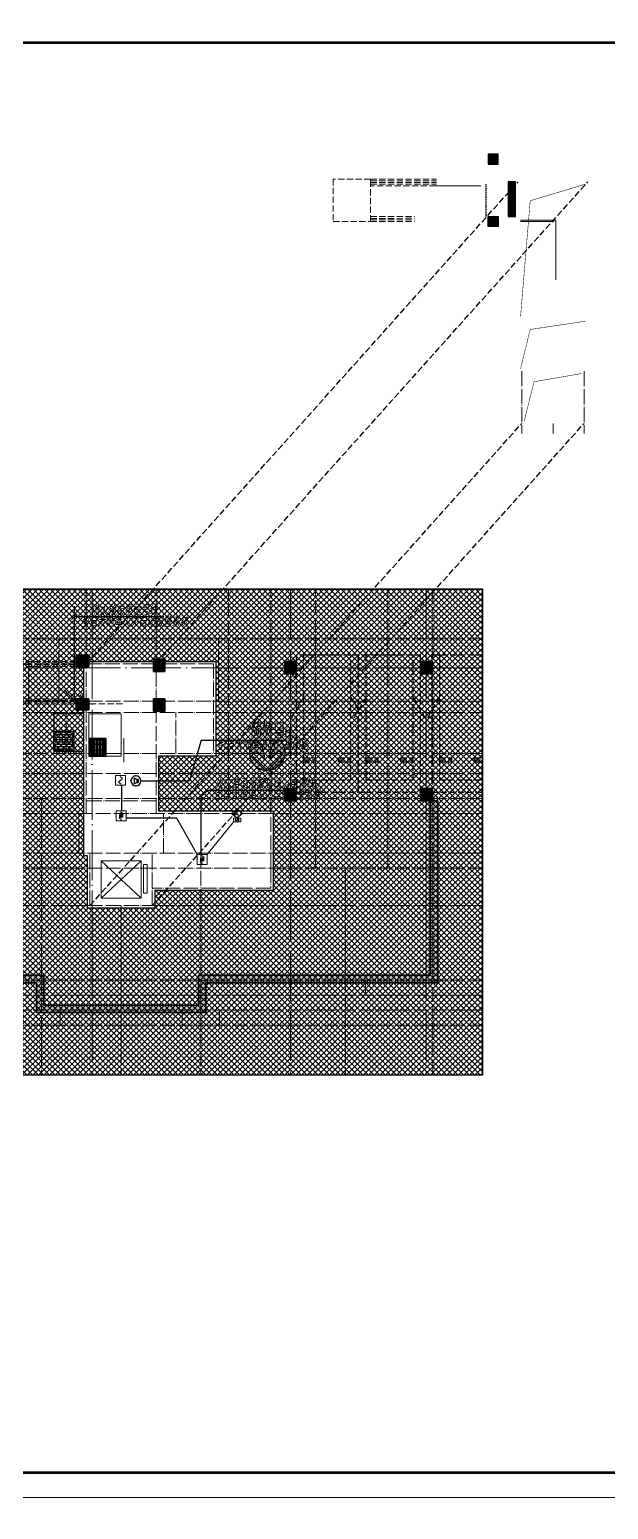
# Model space of a CAD drawing. Extents: x 2803505 to 5851001, y -1372902 to 24339.
# Drawn here: x 3290290 to 3313506, y -867929 to -808529 of the extents above; entities that cross this region are included whole.
import ezdxf
from ezdxf.enums import TextEntityAlignment as Align
from ezdxf.xclip import XClip

# ---------------------------------------------------------------- set-up
doc = ezdxf.new("R2010")
doc.units = 0
doc.header["$LTSCALE"] = 1000
doc.header["$MEASUREMENT"] = 0
doc.header["$XCLIPFRAME"] = 2
for name, pattern in [('#P_--_20B1_001_t3$0$DASH', [0.35, 0.25, -0.1]), ('__DASH', [0.35, 0.25, -0.1]), ('DASH', [0.35, 0.25, -0.1]), ('DOTE', [2.4200000000000004, 2, -0.2, 0.02, -0.2]), ('HIDDEN', [0.375, 0.25, -0.125])]:
    doc.linetypes.add(name, pattern=pattern)
doc.layers.get('0').update_dxf_attribs({"linetype": 'CONTINUOUS'})
for name, color, linetype in [('!!电气', 1, 'CONTINUOUS'), ('!校对', 2, 'CONTINUOUS'), ('0-R疏散口', 20, 'CONTINUOUS'), ('0-R集水坑', 191, 'CONTINUOUS'), ('C-消防点位', 54, 'CONTINUOUS'), ('DIM-照明', 7, 'CONTINUOUS'), ('EQUIP-安防', 3, 'CONTINUOUS'), ('EQUIP-广播', 3, 'CONTINUOUS'), ('HS-A-停车位（标准）', 9, 'CONTINUOUS'), ('LWIRE', 4, 'CONTINUOUS'), ('S-砼墙', 40, 'CONTINUOUS'), ('VPIPE-雨水', 4, 'DASH'), ('WIRE-消防', 4, 'CONTINUOUS'), ('人防集水坑', 11, 'CONTINUOUS'), ('审核', 1, 'CONTINUOUS'), ('疏散口', 20, 'CONTINUOUS')]:
    doc.layers.add(name, color=color, linetype=linetype)
for name, color, linetype, lineweight in [('3.5方案汇报，与郭总、侯月琴确定户型_t8$0$STAIR', 2, 'CONTINUOUS', 18), ('DOTE', 19, 'DOTE', 9), ('EQUIP-消防', 3, 'CONTINUOUS', 20), ('PUB_HATCH', 8, 'CONTINUOUS', 9), ('STAIR', 252, 'CONTINUOUS', 20), ('图框', 147, 'CONTINUOUS', 20), ('填充', 251, 'CONTINUOUS', 5), ('平面-看线', 252, 'CONTINUOUS', 15), ('排水', 252, 'CONTINUOUS', 20), ('砼柱', 2, 'CONTINUOUS', 35)]:
    doc.layers.add(name, color=color, linetype=linetype, lineweight=lineweight)
doc.styles.add('-宋体', font='', dxfattribs={"width": 0.8})
doc.styles.add('_TEL_DIM', font='SIMPLEX', dxfattribs={"width": 0.8, "height": 3.5, "bigfont": 'HZTXT'})
doc.styles.add('HZTXT', font='gbeitc.shx', dxfattribs={"width": 0.8, "height": 400, "bigfont": 'hztxt.shx'})
doc.styles.get("Standard").update_dxf_attribs({"font": 'gbenor.shx', "bigfont": 'gbcbig.shx'})
doc.styles.get('-宋体').set_extended_font_data('SimSun')

# ---------------------------------------------------------------- blocks, each defined once
blk = doc.blocks.new('A$C1DD019F9')
at = {"layer": '疏散口'}
h = blk.add_hatch(color=256, dxfattribs=at)
edge = h.paths.add_edge_path()
edge.add_line((1657.837590239942, 3315.723901660649), (367.3306208625436, 2025.216944172512))
edge.add_arc((562.7390984487897, 1829.808464785995), 276.3493204781321, 134.999999736071, 315.0000450135555)
edge.add_line((758.1477304548025, 1634.400139819365), (1381.488251060247, 2257.740654682275))
edge.add_arc((-487.2515846193137, 1989.868379143272), 1887.841129295078, -24.12321173134552, 8.157426411511608, ccw=False)
edge.add_arc((-487.2518275084583, 1989.868449001487), 1887.841379523462, 303.5961554791981, 335.8767893464231, ccw=False)
edge.add_arc((1657.83757689014, 1657.627985069564), 1658.095916591085, 89.99999953869542, 228.4172749558772, ccw=False)
h = blk.add_hatch(color=256, dxfattribs=at)
edge = h.paths.add_edge_path()
edge.add_line((1657.837590239942, 3315.723901660649), (2948.344559617341, 2025.216944172512))
edge.add_arc((2752.936082031095, 1829.808464785995), 276.3493204781321, -135.00004501355562, 45.000000263928996, ccw=False)
edge.add_line((2557.527450025082, 1634.400139819365), (1934.186929419636, 2257.740654682275))
edge.add_arc((3802.926765099197, 1989.868379143272), 1887.841129295078, 171.8425735884883, 204.1232117313454)
edge.add_arc((3802.927007988342, 1989.868449001489), 1887.841379523464, 204.123210653577, 236.403844520802)
edge.add_arc((1657.837603589745, 1657.627985069564), 1658.095916591085, 311.5827250441228, 450.0000004613047)
for points in [[(1657.837590239942, 3315.723901660649), (367.3306208625437, 2025.216944172512, 1.000000395120669), (758.1477304548025, 1634.400139819365), (1381.488251060247, 2257.740654682275, -0.1417897514410627), (1235.721885070204, 1218.307265423704, -0.141789732410033), (557.3581269979476, 417.3751685111782, -0.6899650482418342), (1657.837590239942, 3315.723901660649)], [(1657.837590239942, 3315.723901660649), (2948.344559617341, 2025.216944172512, -1.000000395120669), (2557.527450025082, 1634.400139819365), (1934.186929419636, 2257.740654682275, 0.1417897514410627), (2079.953295409679, 1218.307265423704, 0.141789732410033), (2758.317053481937, 417.3751685111782, 0.6899650482418342), (1657.837590239942, 3315.723901660649)]]:
    blk.add_lwpolyline(points, format="xyb", close=True, dxfattribs=at)
blk = doc.blocks.new('A$C25A378E3')
at = {"layer": 'HS-A-停车位（标准）', "linetype": 'DASH'}
for p, q in [((299.9288666398497, 4280.200665866025), (299.9276344913524, 4120.200664976728)), ((299.9282505712472, 4200.200665451237), (799.9279646449722, 4200.00894667895)), ((299.9288666398497, 4280.200665866025), (799.9285807174165, 4280.00894703425)), ((799.9285807174165, 4280.00894703425), (799.9273485837039, 4120.008946264163)), ((1699.929113851395, 4280.193678615266), (1699.927881702897, 4120.19367778569)), ((1699.928497782676, 4200.193678200361), (2199.928211856517, 4200.001959428308)), ((1699.929113851395, 4280.193678615266), (2199.928827928961, 4280.001959843212)), ((2199.928827928961, 4280.001959843212), (2199.927595795365, 4120.001958953799)), ((299.9276344913524, 4120.200664976728), (799.9273485837039, 4120.008946264163)), ((1699.927881702897, 4120.19367778569), (2199.927595795365, 4120.001958953799)), ((300.0205537431175, 1700.046125917463), (-199.9740653929766, 2550.049336581258)), ((2200.020893819514, 1700.035927985562), (2700.026429273654, 2550.032717227354))]:
    blk.add_line(p, q, dxfattribs=at)
for points in [[(1.164153218269348e-10, 5499.999999999884), (2499.999999842257, 5499.971898506512), (2499.938176556607, -0.02810114610474557), (-0.06182328553404659, 3.472669050097466e-07)], [(299.9943796824664, 4999.996627852321), (2199.994379562442, 4999.975270717288), (2199.938176575466, -0.02472896687686443), (299.9381766954903, -0.003371831844560802)]]:
    blk.add_lwpolyline(points, close=True, dxfattribs=at)
blk = doc.blocks.new('TIY8O')
at = {"layer": '0-R集水坑', "linetype": 'DASH'}
h = blk.add_hatch(dxfattribs=at)
h.set_pattern_fill('LINE', color=191, scale=100, angle=-90.00000000000006, style=0)
h.set_pattern_definition([(270, (-235326.6603705898, -492619.8195465856), (95.25, -7.876661409549766e-14), [])])
h.paths.add_polyline_path([(251192.714674465, 63602.66983472076), (251192.7093475896, 62902.669904932), (250492.7095668054, 62902.67580823865), (250492.7161997986, 63602.67580820792)])
at = {"layer": '0-R集水坑', "color": 191, "elevation": 0.4327255357110903}
for points in [[(250442.7090580211, 62452.68549320343), (251942.7090579913, 62452.67601750753), (251942.7166385491, 63652.67601748332), (250442.7166385789, 63652.68549317922)], [(251242.7159861337, 63652.66910502905), (251242.7089670943, 62852.66910505909), (250442.7091281175, 62852.67624693047), (250442.7166384909, 63652.67624689624)]]:
    blk.add_lwpolyline(points, close=True, dxfattribs=at)
at = {"layer": '0-R集水坑', "color": 191, "linetype": 'DASH', "elevation": 0.4327255357110903}
blk.add_lwpolyline([(251192.714674465, 63602.66983472076), (251192.7093475896, 62902.669904932), (250492.7095668054, 62902.67580823865), (250492.7161997986, 63602.67580820792)], close=True, dxfattribs=at)
blk = doc.blocks.new('FSFSFASFSFESFSEF')
at = {"layer": '人防集水坑', "ltscale": 0.8}
h = blk.add_hatch(dxfattribs=at)
h.set_pattern_fill('GRATE', color=256, scale=75, style=0)
h.set_pattern_definition([(270, (-806039.3574039747, 23438904.07928268), (59.53125, -1.822618869043522e-14), []), (360, (-806039.3574039747, 23438904.07928268), (8.748522416193854e-14, 238.125), [])])
h.paths.add_polyline_path([(286466.5787021541, 761315.5335229017), (287066.5787021541, 761315.5335229017), (287066.5787021541, 760715.5335229017), (286466.5787021541, 760715.5335229017)])
at = {"layer": '人防集水坑'}
for points in [[(287116.5787021541, 760665.5335229017), (286416.5787021541, 760665.5335229017), (286416.5787021541, 761365.5335229017), (287116.5787021541, 761365.5335229017)], [(287066.5787021541, 760715.5335229017), (286466.5787021541, 760715.5335229017), (286466.5787021541, 761315.5335229017), (287066.5787021541, 761315.5335229017)]]:
    blk.add_lwpolyline(points, close=True, dxfattribs=at)
at = {"layer": '排水'}
blk.add_lwpolyline([(285816.5787021536, 760665.5335229018), (287116.5787021536, 760665.5335229018), (287116.5787021534, 762365.5335229018), (285816.5787021534, 762365.5335229018)], close=True, dxfattribs=at)
blk = doc.blocks.new('DFBFBFBGF')
at = {"layer": 'STAIR', "color": 252, "linetype": '#P_--_20B1_001_t3$0$DASH'}
for p, q in [((293136.325158803, 754230.1456084143), (287316.5787030022, 754230.1456084143)), ((293136.3251588031, 754160.1456084616), (287316.5787030022, 754160.1456084708)), ((293136.3251588029, 754100.1456084616), (287316.5787030022, 754100.1456084704)), ((293136.3251588018, 754030.1456084143), (287316.5787030022, 754030.1456084145)), ((288716.325158803, 753970.1456084145), (293136.3251588018, 753970.1456083918)), ((293136.3251588018, 754030.1456084143), (293136.325158803, 754230.1456084143)), ((293136.325158803, 752730.1456083826), (287316.5787030022, 752730.1456085002)), ((293136.3251588031, 752660.1456084299), (287316.5787030022, 752660.1456085349)), ((293136.3251588029, 752600.1456084299), (287316.5787030022, 752600.1456085352)), ((293136.3251588018, 752530.1456083826), (293136.325158803, 752730.1456083826)), ((293136.3251588018, 752530.1456083826), (287316.5787030022, 752530.1456085071))]:
    blk.add_line(p, q, dxfattribs=at)
blk.add_lwpolyline([(293136.325158803, 754230.1456084143), (294636.325158803, 754230.1456084143), (294636.325158803, 752530.1456083859), (293136.325158803, 752530.1456083859)], close=True, dxfattribs=at)
at = {"layer": '审核', "color": 252, "linetype": 'HIDDEN', "ltscale": 0.2}
blk.add_line((289519.4158324369, 752530.1456084601), (289519.4158324566, 754230.1456084143), dxfattribs=at)
blk = doc.blocks.new('A$C24B36177')
for points in [[(-113988.8284322531, -57399.99999965215), (-114488.8284322531, -57399.99999965215), (-114488.8284322531, -57849.99999965215), (-113988.8284322531, -57849.99999965215)], [(-110938.8284322531, -57549.99999965215), (-111388.8284322531, -57549.99999965215), (-111388.8284322531, -58049.99999965215), (-110938.8284322531, -58049.99999965215)], [(-105675.0000000002, -57649.99999965215), (-106125.0000000002, -57649.99999965215), (-106125.0000000002, -58149.99999965215), (-105675.0000000002, -58149.99999965215)], [(-100225.0000000002, -57649.99999965215), (-100675.0000000002, -57649.99999965215), (-100675.0000000002, -58149.99999965215), (-100225.0000000002, -58149.99999965215)], [(-113988.8284322531, -59145.63336003432), (-114488.8284322531, -59145.63336003432), (-114488.8284322531, -59595.63336003432), (-113988.8284322531, -59595.63336003432)], [(-110938.8284322531, -59145.63336003432), (-111388.8284322531, -59145.63336003432), (-111388.8284322531, -59645.63336003432), (-110938.8284322531, -59645.63336003432)], [(-105675.000021885, -62745.63335581578), (-106125.000021885, -62745.63335581578), (-106125.000021885, -63245.63335581578), (-105675.000021885, -63245.63335581578)], [(-100225.0169167584, -62745.63251772174), (-100675.0169167584, -62745.63251772174), (-100675.0169167584, -63245.63251772174), (-100225.0169167584, -63245.63251772174)]]:
    blk.add_hatch(color=252).paths.add_polyline_path(points)
at = {"layer": '砼柱', "color": 252, "lineweight": 35}
for points in [[(-113988.8284322531, -57399.99999965215), (-114488.8284322531, -57399.99999965215), (-114488.8284322531, -57849.99999965215), (-113988.8284322531, -57849.99999965215)], [(-110938.8284322531, -57549.99999965215), (-111388.8284322531, -57549.99999965215), (-111388.8284322531, -58049.99999965215), (-110938.8284322531, -58049.99999965215)], [(-105675.0000000002, -57649.99999965215), (-106125.0000000002, -57649.99999965215), (-106125.0000000002, -58149.99999965215), (-105675.0000000002, -58149.99999965215)], [(-100225.0000000002, -57649.99999965215), (-100675.0000000002, -57649.99999965215), (-100675.0000000002, -58149.99999965215), (-100225.0000000002, -58149.99999965215)], [(-113988.8284322531, -59145.63336003432), (-114488.8284322531, -59145.63336003432), (-114488.8284322531, -59595.63336003432), (-113988.8284322531, -59595.63336003432)], [(-110938.8284322531, -59145.63336003432), (-111388.8284322531, -59145.63336003432), (-111388.8284322531, -59645.63336003432), (-110938.8284322531, -59645.63336003432)], [(-105675.000021885, -62745.63335581578), (-106125.000021885, -62745.63335581578), (-106125.000021885, -63245.63335581578), (-105675.000021885, -63245.63335581578)], [(-100225.0169167584, -62745.63251772174), (-100675.0169167584, -62745.63251772174), (-100675.0169167584, -63245.63251772174), (-100225.0169167584, -63245.63251772174)]]:
    blk.add_lwpolyline(points, close=True, dxfattribs=at)
blk = doc.blocks.new('A$C74D73064')
at = {"layer": 'S-砼墙', "linetype": 'ByBlock'}
h = blk.add_hatch(color=252, dxfattribs=at)
h.dxf.hatch_style = 1
h.paths.add_polyline_path([(116.2439669719897, 21173.62319013057), (-183.7560330280103, 21173.62319084839), (-183.7560497785453, 14173.63063578436), (-9483.793333602254, 14173.63054489461), (-9483.793333053589, 12973.63054073206), (-15683.79333130666, 12973.63053992204), (-15683.79333130654, 14173.63054486224), (-34483.79333185626, 14173.63053627219), (-34483.79333185114, 12973.63053992204), (-40683.79332969687, 12973.63054073206), (-40683.79332969664, 14173.63054471742), (-49883.79333124612, 14173.63054471742), (-49883.79333124601, 17073.63054077222), (-50183.79333124601, 17073.63054077222), (-50183.79333124612, 13873.63054471742), (-40983.79332969664, 13873.63054471742), (-40983.79332969687, 12673.63054077141), (-34183.79333184985, 12673.6305398827), (-34183.79333185498, 13873.63053640933), (-15983.79333130654, 13873.63054472511), (-15983.79333130666, 12673.6305398827), (-9183.793332916452, 12673.63054077141), (-9183.793333465117, 13873.63054503174), (116.2439495035214, 13873.63063592149)])
at = {"layer": '填充'}
h = blk.add_hatch(dxfattribs=at)
h.set_pattern_fill('ANSI37', color=252, scale=100, style=0)
h.set_pattern_definition([(45, (953418.0689988486, -464688.2486653434), (-112.2532015133644, 112.2532015133644), []), (135, (953418.0689988486, -464688.2486653434), (-112.2532015133644, -112.2532015133644), [])])
h.paths.add_polyline_path([(-52083.8042565519, 29673.63306600228), (1916.182610989315, 29673.63306600228), (1916.182610989315, 10173.63306717912), (-52083.8042565519, 10173.63306717912)])
h.paths.add_polyline_path([(-11083.74449147959, 26773.63476965984), (-11083.6912403265, 26773.57648456504), (-8783.494346726686, 26773.58785209735), (-8783.541175148915, 22973.64755439037), (-11083.74380220973, 22973.63067205681), (-11083.74432452547, 20773.90513350873), (-6483.936796479975, 20773.90367310331), (-6483.949477702496, 17573.8891423319), (-11233.75562675064, 17573.88914349547), (-11233.74334123172, 16873.63447377633), (-13933.75744213234, 16873.63447372487), (-13933.75760567561, 18973.65223021363), (-14083.75512862846, 18973.58447738446), (-14083.75382049417, 21373.59925963939), (-14083.74705618818, 21373.7135991673), (-14083.75400239287, 26773.63143626088)], flags=16)
h.paths.add_polyline_path([(-39083.81565275008, 26773.65008661814), (-39083.86890390317, 26773.59180152335), (-41384.06579750299, 26773.60316905566), (-41384.01896908076, 22973.66287134867), (-39083.81634201994, 22973.64598901512), (-39083.81581970421, 20773.92045046703), (-43683.6233477497, 20773.91899006162), (-43683.61066652718, 17573.90445929021), (-38933.80451747903, 17573.90446045378), (-38933.81680299796, 16873.64979073463), (-36233.80270209734, 16873.64979068318), (-36233.80253855407, 18973.66754717194), (-36083.80501560122, 18973.59979434276), (-36083.80632373551, 21373.6145765977), (-36083.8130880415, 21373.7289161256), (-36083.8061418368, 26773.64675321919)], flags=16)
at = {"color": 252}
for points in [[(-52083.8042565519, 29673.63306600228), (1916.182610989315, 29673.63306600228), (1916.182610989315, 10173.63306717912), (-52083.8042565519, 10173.63306717912)], [(-11083.74449147959, 26773.63476965984), (-11083.6912403265, 26773.57648456504), (-8783.494346726686, 26773.58785209735), (-8783.541175148915, 22973.64755439037), (-11083.74380220973, 22973.63067205681), (-11083.74432452547, 20773.90513350873), (-6483.936796479975, 20773.90367310331), (-6483.949477702496, 17573.8891423319), (-11233.75562675064, 17573.88914349547), (-11233.74334123172, 16873.63447377633), (-13933.75744213234, 16873.63447372487), (-13933.75760567561, 18973.65223021363), (-14083.75512862846, 18973.58447738446), (-14083.75382049417, 21373.59925963939), (-14083.74705618818, 21373.7135991673), (-14083.75400239287, 26773.63143626088)]]:
    blk.add_lwpolyline(points, close=True, dxfattribs=at)
at = {"layer": '3.5方案汇报，与郭总、侯月琴确定户型_t8$0$STAIR', "color": 252}
for p, q in [((-11784.14799949748, 18773.78809201252), (-13384.14799949795, 17273.78809201391)), ((-13384.14799949795, 18773.78809201252), (-11784.14799949748, 17273.78809201391))]:
    blk.add_line(p, q, dxfattribs=at)
for points in [[(-13384.14799949795, 17273.78809201391), (-13384.14799949795, 18773.78809201252), (-11784.14799949748, 18773.78809201252), (-11784.14799949748, 17273.78809201391)], [(-11684.14799950703, 17473.7880921294), (-11684.14799950703, 18623.78809212986), (-11534.14799950423, 18623.78809212986), (-11534.14799950423, 17473.7880921294)]]:
    blk.add_lwpolyline(points, close=True, dxfattribs=at)
at = {"layer": 'DOTE', "color": 252}
for p, q in [((-13744.96489886986, 93136.92275867716), (-13744.96489886986, 8148.87607650971)), ((-5794.964898869861, 93136.92275867716), (-5794.964898869861, 8148.87607650971)), ((-344.9648988698609, 93136.92275867716), (-344.9648988698609, 8148.87607650971)), ((196116.043700602, 26519.29986870533), (-86385.24772744626, 26519.29986870522))]:
    blk.add_line(p, q, dxfattribs=at)
at = {"layer": 'DOTE', "color": 252, "linetype": 'DOTE', "ltscale": 0.3}
for p, q in [((-11183.75743945024, 26673.89947559719), (-13983.94089892844, 26673.89947559708)), ((-8884.622794142459, 26673.89947559708), (-11183.75743945024, 26673.89947559719)), ((-8884.622794142459, 26673.89947559708), (-8884.341422841535, 23073.63362445252)), ((-11183.94355562411, 21173.6196548983), (-13983.94408461836, 21173.62169653689)), ((-6583.951693029259, 18473.63624121994), (-6583.951695361291, 17673.63631640736)), ((-6583.951693060691, 17673.63631640736), (-11333.75744400581, 17673.63633025344))]:
    blk.add_line(p, q, dxfattribs=at)
at = {"layer": 'S-砼墙', "color": 252, "lineweight": 35}
blk.add_lwpolyline([(116.2439669719897, 21173.62319013057), (-183.7560330280103, 21173.62319084839), (-183.7560497785453, 14173.63063578436), (-9483.793333602254, 14173.63054489461), (-9483.793333053589, 12973.63054073206), (-15683.79333130666, 12973.63053992204), (-15683.79333130654, 14173.63054486224), (-34483.79333185626, 14173.63053627219), (-34483.79333185114, 12973.63053992204), (-40683.79332969687, 12973.63054073206), (-40683.79332969664, 14173.63054471742), (-49883.79333124612, 14173.63054471742), (-49883.79333124601, 17073.63054077222), (-50183.79333124601, 17073.63054077222), (-50183.79333124612, 13873.63054471742), (-40983.79332969664, 13873.63054471742), (-40983.79332969687, 12673.63054077141), (-34183.79333184985, 12673.6305398827), (-34183.79333185498, 13873.63053640933), (-15983.79333130654, 13873.63054472511), (-15983.79333130666, 12673.6305398827), (-9183.793332916452, 12673.63054077141), (-9183.793333465117, 13873.63054503174), (116.2439495035214, 13873.63063592149)], close=True, dxfattribs=at)
at = {"layer": 'STAIR', "color": 252, "linetype": '#P_--_20B1_001_t3$0$DASH'}
blk.add_line((-12533.95769076596, 25073.78705375968), (-13883.95406475104, 25073.78705328656), dxfattribs=at)
at = {"layer": 'STAIR', "color": 252}
blk.add_lwpolyline([(-12473.95070356797, 23692.25130945642), (-12473.94539620611, 22733.78750772378)], dxfattribs=at)
at = {"layer": '填充', "color": 252}
for points in [[(-52083.8042565519, 29673.63306600228), (1916.182610989315, 29673.63306600228), (1916.182610989315, 10173.63306717912), (-52083.8042565519, 10173.63306717912)], [(-11083.74449147959, 26773.63476965984), (-11083.6912403265, 26773.57648456504), (-8783.494346726686, 26773.58785209735), (-8783.541175148915, 22973.64755439037), (-11083.74380220973, 22973.63067205681), (-11083.74432452547, 20773.90513350873), (-6483.936796479975, 20773.90367310331), (-6483.949477702496, 17573.8891423319), (-11233.75562675064, 17573.88914349547), (-11233.74334123172, 16873.63447377633), (-13933.75744213234, 16873.63447372487), (-13933.75760567561, 18973.65223021363), (-14083.75512862846, 18973.58447738446), (-14083.75382049417, 21373.59925963939), (-14083.74705618818, 21373.7135991673), (-14083.75400239287, 26773.63143626088)]]:
    blk.add_lwpolyline(points, close=True, dxfattribs=at)
at = {"color": 252}
blk.add_blockref('A$C24B36177', (100104.7992927883, 84419.25646130543), dxfattribs=at)
at = {"color": 252, "xscale": -1}
for name, p in [('DFBFBFBGF', (273232.6246374719, -727456.112043726)), ('FSFSFASFSFESFSEF', (273232.624637843, -737691.7454231319))]:
    blk.add_blockref(name, p, dxfattribs=at)
at = {"layer": '0-R疏散口', "color": 252, "xscale": -0.4305656706515025, "yscale": 0.4305656706515025, "zscale": 0.4305656706515025, "rotation": 181.4259203059818}
blk.add_blockref('A$C1DD019F9', (-7460.517135322792, 23809.04406353913), dxfattribs=at)
at = {"layer": '0-R集水坑', "color": 252, "rotation": 90}
blk.add_blockref('TIY8O', (48368.9280564345, -227269.0751932417, -0.4327255357110903), dxfattribs=at)
at = {"layer": 'HS-A-停车位（标准）', "color": 252, "linetype": 'DASH', "xscale": -1, "rotation": 179.9993559612105}
for p in [(-5569.903075583861, 27019.29986835911), (-3069.903075583861, 27019.29986835911), (-119.9030755837448, 27019.29986835911)]:
    blk.add_blockref('A$C25A378E3', p, dxfattribs=at)
at = {"layer": '0-R疏散口', "color": 252, "style": '-宋体', "width": 0.75}
blk.add_text('疏散口', height=450, dxfattribs=at).set_placement((-7384.434813483967, 23877.91403834289))
blk = doc.blocks.new('HFHFTHFD')
at = {"layer": 'DOTE', "linetype": 'DOTE', "ltscale": 0.3}
for p, q in [((420616.5787028493, 612948.8100463543), (420616.5787028495, 593448.8100475312)), ((422416.5787019647, 601748.8100391305), (422416.5787019647, 612948.8100463543)), ((425316.5787020741, 601748.8100473222), (425316.5787020741, 612948.8100463543)), ((427116.5787021646, 601748.8100473222), (427116.5787027501, 612948.8100463543)), ((428816.5787016117, 604548.8100388076), (428816.5787015849, 612948.8100463543)), ((431716.5787021924, 603949.0803065526), (431716.5787021923, 612948.8100463543)), ((434516.5787031293, 603949.0803065526), (434516.5787031293, 612948.8100463543)), ((437416.57870371, 604548.8100388076), (437416.5787037368, 612948.8100463543)), ((439116.5787031571, 601748.8100473222), (439116.5787025715, 612948.8100463543)), ((440916.5787032476, 601748.8100473222), (440916.5787032476, 612948.8100463543)), ((443816.578703357, 601748.8100391305), (443816.5787033571, 612948.8100463543)), ((445616.5787024723, 612948.8100463543), (445616.5787024723, 593448.8100475312)), ((447416.5787015875, 601748.8100391305), (447416.5787015874, 612948.8100463543)), ((450316.5787016969, 601748.8100473222), (450316.5787016969, 612948.8100463543)), ((452116.5787017875, 601748.8100473222), (452116.578702373, 612948.8100463543)), ((453816.5787012345, 604548.8100388076), (453816.5787012078, 612948.8100463543)), ((456716.5787018152, 603949.0803065526), (456716.5787018152, 612948.8100463543)), ((459516.5787027521, 603949.0803065526), (459516.5787027522, 612948.8100463543)), ((462416.5787033328, 604548.8100388076), (462416.5787033596, 612948.8100463543)), ((464116.57870278, 601748.8100473222), (464116.5787021944, 612948.8100463543)), ((465916.5787028704, 601748.8100473222), (465916.5787028704, 612948.8100463543)), ((468816.5787029798, 601748.8100391305), (468816.5787029798, 612948.8100463543)), ((470616.5787020952, 612948.8100463543), (470616.5787020951, 593448.8100475312)), ((472616.5787020951, 610948.8100463543), (418616.5787028495, 610948.8100463543)), ((429216.5787418562, 608448.8079394411), (429216.5792071599, 610948.8075475836)), ((435616.5800621139, 608448.8079394314), (435616.5805274176, 610948.8075475739)), ((455616.5773428306, 608448.8079394314), (455616.5768775269, 610948.8075475739)), ((462016.5786630883, 608448.8079394411), (462016.5781977847, 610948.8075475836)), ((472616.5787020951, 608448.8100463543), (418616.5787028495, 608448.8100463543)), ((430916.5787021924, 606348.8100465569), (430916.5787021922, 608448.8100463543)), ((435316.5787031294, 606348.8100465569), (435316.5787031293, 608448.8100463543)), ((472616.5787020951, 607998.8100463543), (418616.5787028495, 607998.8100463543)), ((455916.5787018151, 606348.8100465569), (455916.5787018152, 607998.8100463542)), ((460316.5787027521, 606348.8100465569), (460316.5787027522, 607998.8100463542)), ((472616.5787020951, 606348.8100465569), (418616.5787028495, 606348.8100465569)), ((472616.5787020951, 605548.8100406288), (418616.5787028495, 605548.8100406289)), ((472616.5787020951, 604548.8100471114), (418616.5787028495, 604548.8100471116)), ((429916.7956125877, 604548.8100471115), (429916.5572264311, 593448.8100475312)), ((436316.361792734, 604548.8100471115), (436316.6001788905, 593448.8100475312)), ((454916.7956122105, 604548.8100471115), (454916.5572260541, 593448.8100475312)), ((461316.3617923568, 604548.8100471115), (461316.6001785134, 593448.8100475312)), ((418616.5787028495, 603949.0803176122), (472616.5787020951, 603949.0802720234)), ((431416.5779594908, 602348.8100463725), (431416.5779592263, 603948.8100463734)), ((434816.5794645891, 602348.8100463725), (434816.5794648536, 603948.8100463734)), ((456416.5779403554, 602348.8100463725), (456416.5779400909, 603948.8100463734)), ((459816.5794454537, 602348.8100463725), (459816.5794457182, 603948.8100463734)), ((472616.5787020951, 602348.8100463724), (418616.5787028495, 602348.8100463726)), ((431866.5787074884, 600248.8100463784), (431866.5787075731, 602348.8100463543)), ((434366.5786978334, 600248.8100463304), (434366.5786977486, 602348.8100463543)), ((456866.5787071111, 600248.8100463304), (456866.5787071959, 602348.8100463543)), ((459366.5786974561, 600248.8100463784), (459366.5786973714, 602348.8100463543)), ((472616.5787020951, 601748.8100473221), (418616.5787028495, 601748.8100473222)), ((424116.5787026776, 601748.8100392178), (424116.5787026776, 593448.8100475312)), ((442116.5787120232, 601748.8100392178), (442116.5787120232, 593448.8100475312)), ((449116.5786929213, 601748.8100392178), (449116.5786929213, 593448.8100475312)), ((467116.5787022669, 601748.8100392178), (467116.5787022669, 593448.8100475312)), ((472616.5787020951, 600248.810045596), (418616.5787028495, 600248.8100466327)), ((433116.5787096269, 600248.8100463543), (433116.5787096269, 593448.8100475312)), ((458116.5786953176, 600248.8100463543), (458116.5786953176, 593448.8100475312)), ((472616.5787020951, 597248.8100389724), (418616.5787028495, 597248.8100389724)), ((423316.5787026776, 597248.8100389725), (423316.5787026776, 596648.8100389723)), ((442916.5787231674, 597248.8100389725), (442916.5787231674, 596648.8100389723)), ((448316.5786817771, 597248.8100389725), (448316.5786817771, 596648.8100389723)), ((467916.5787022669, 597248.8100389725), (467916.578702267, 596648.8100389723)), ((472616.5787020951, 596648.8100389723), (418616.5787028495, 596648.8100389723)), ((472616.5787020951, 596048.810047531), (418616.5787028495, 596048.810047531)), ((429166.6130644571, 596048.8100475312), (429166.6001787189, 595448.8100475312)), ((430666.5829980801, 596048.8100475312), (430666.5958838182, 595448.8100475312)), ((435566.574427765, 596048.8100475312), (435566.5615420268, 595448.8100475312)), ((437066.544361388, 596048.8100475312), (437066.5572471261, 595448.8100475312)), ((454166.6130435566, 596048.8100475312), (454166.6001578184, 595448.8100475312)), ((455666.5829771796, 596048.8100475312), (455666.5958629177, 595448.8100475312)), ((460566.5744068645, 596048.8100475312), (460566.5615211263, 595448.8100475312)), ((462066.5443404875, 596048.8100475312), (462066.5572262256, 595448.8100475312)), ((472616.5787020951, 595448.810047531), (418616.5787028495, 595448.8100475312))]:
    blk.add_line(p, q, dxfattribs=at)
blk = doc.blocks.new('A$C110D7C8B')
h = blk.add_hatch()
h.set_pattern_fill('ANSI32', color=252, scale=7, angle=135)
h.set_pattern_definition([(180, (-705542.5179923946, -984740.2321152245), (-3.552713678800501e-15, -33.33750000000001), []), (180, (-705553.6304971946, -984729.1196104245), (-3.552713678800501e-15, -33.33750000000001), [])])
h.paths.add_polyline_path([(50, -1350.000000041677), (250.0000000000582, -1350.000000041677), (249.9999999999418, -50), (50, -50)])
at = {"color": 252}
for points in [[(0, 0), (300, 0), (300, -1400.000000041677), (0, -1400.000000041677)], [(50, -50), (250, -50), (250, -1350.000000041677), (50, -1350.000000041677)]]:
    blk.add_lwpolyline(points, close=True, dxfattribs=at)
blk = doc.blocks.new('A$C028C60F5')
at = {"color": 252}
blk.add_lwpolyline([(400.0000000717118, -1.851003617048264e-07), (0, 0), (-1.851003617048264e-07, -400.0000001632143), (399.9999998866115, -400.0000003483146)], close=True, dxfattribs=at)
at = {"layer": 'PUB_HATCH', "color": 252}
blk.add_solid([(-1.851003617048264e-07, -400.0000001632143), (399.9999998866115, -400.0000003483146), (0, 0), (400.0000000717118, -1.851003617048264e-07)], dxfattribs=at)
blk = doc.blocks.new('A$C18F32B8A')
at = {"color": 252, "const_width": 20}
for points in [[(7519.746154826425, -5500.243901853333), (7905.325032999623, -865.2724637767533), (10119.74645714677, -200.2097836569883)], [(7519.748090145295, -7600.249561245553), (7905.329351844615, -6030.524345523096), (10119.75077599176, -5700.209477294469)], [(7669.74645633559, -9700.245550757623), (8055.325040148746, -8130.523613388767), (9969.746456321096, -7800.20874516014)]]:
    blk.add_lwpolyline(points, dxfattribs=at)
at = {"layer": 'DOTE', "color": 252, "linetype": 'DOTE', "ltscale": 0.3}
for p, q in [((7569.550093442725, -7700.244544366142), (7569.550093442667, -10200.24554942362)), ((10069.74645357818, -7700.246329075075), (10069.74645357812, -10200.24555084261))]:
    blk.add_line(p, q, dxfattribs=at)
at = {"layer": 'DOTE', "linetype": 'DOTE', "ltscale": 0.3}
blk.add_line((8819.648726167448, -9800.245436708676), (8819.64872616739, -10205.08561670512), dxfattribs=at)
at = {"layer": 'STAIR', "color": 252, "linetype": '#P_--_20B1_001_t3$0$DASH'}
for p, q in [((1500, 0), (4152.000000014203, 1.047737896442413e-09)), ((1499.999999999884, -69.99999995273538), (4152.000000013737, -69.75341075321194)), ((1500.000000000116, -129.9999999527354), (4152.000000013388, -129.7534107532119)), ((1500.000000001164, -200), (4152.000000012922, -199.9999999989523)), ((4111.199999980512, -260.0000000090804), (1500.000000001164, -260.0000000224682)), ((1500, -1500.000000031665), (3267.999999990105, -1499.999999998952)), ((1499.999999999884, -1569.9999999844), (3267.999999989639, -1569.754457053379)), ((1500.000000000116, -1629.9999999844), (3267.999999989115, -1629.754457012867)), ((1500.000000001164, -1700.000000031665), (3267.999999989115, -1699.754457054427))]:
    blk.add_line(p, q, dxfattribs=at)
at = {"layer": 'STAIR', "color": 252}
for p, q in [((5920, -259.9999999997672), (4111.19999998057, -260.0000000090804)), ((8869.74283019395, -1700.246588996262), (7519.746456208813, -1700.246589469374))]:
    blk.add_line(p, q, dxfattribs=at)
at = {"layer": 'STAIR', "color": 246, "linetype": '#P_--_20B1_001_t3$0$DASH'}
blk.add_lwpolyline([(1500, 0), (0, 0), (0, -1700.000000028405), (1500, -1700.000000028405)], close=True, dxfattribs=at)
at = {"layer": 'STAIR', "color": 252}
blk.add_lwpolyline([(7519.746456187801, -1640.246589469374), (8929.755123912648, -1640.246588975191), (8929.755124753749, -4040.246135032154)], dxfattribs=at)
at = {"layer": '审核', "color": 252, "linetype": 'HIDDEN', "ltscale": 0.2}
blk.add_line((6119.755594726943, -200.1547837678809), (6119.682242507813, -1500.172692473629), dxfattribs=at)
at = {"layer": '平面-看线'}
for p, q in [((1500.000000001164, -200), (1500, 0)), ((1500.000000001164, -1700.000000031665), (1500, -1500.000000031665))]:
    blk.add_line(p, q, dxfattribs=at)
at = {"color": 252}
blk.add_blockref('A$C028C60F5', (6219.744254106772, 999.753149292781), dxfattribs=at)
at = {"color": 252, "xscale": -1}
for name, p in [('A$C110D7C8B', (7319.746456009045, -100.2399003441678)), ('A$C028C60F5', (6619.744458064088, -1500.248004525783))]:
    blk.add_blockref(name, p, dxfattribs=at)
blk = doc.blocks.new('A$C7F3A17C0')
at = {"color": 251, "linetype": '__DASH', "true_color": 0x636466}
for p, q in [((47902.66084070969, 33464.56624208507), (65225.2915241681, 52818.60173579375)), ((50702.66083958652, 33464.56624208507), (68025.29152304493, 52818.60173579375)), ((48052.464478679, 23764.56650227751), (65375.09516213648, 43118.60199598619)), ((50552.66014495399, 23764.56650227751), (67875.2908284124, 43118.60199598619))]:
    blk.add_line(p, q, dxfattribs=at)
at = {"layer": 'VPIPE-雨水'}
blk.add_circle((47703.03267930634, 32165.19055055385), 55, dxfattribs=at)
for name, p in [('A$C18F32B8A', (57805.54437207989, 52918.84754674346)), ('HFHFTHFD', (-408814.1128116697, -576484.2435578944))]:
    blk.add_blockref(name, p)
ref = blk.add_blockref('A$C74D73064', (61886.2688948838, 6790.932014730526))
XClip(ref).set_block_clipping_path([(-52083.80424523528, 10173.634474907187), (1916.182622306107, 29673.634473730403)])
blk = doc.blocks.new('$equip$00002474')
for p, q in [((-0.519992380955955, 1.000000338535756e-05), (7.619048119522631e-06, 0.4400100000020757)), ((7.619048119522631e-06, -0.4399899999989429), (-0.519992380955955, 1.000000338535756e-05)), ((7.619048119522631e-06, 0.4400100000020757), (0.5200076190521941, 1.000000338535756e-05)), ((0.5200076190521941, 1.000000338535756e-05), (7.619048119522631e-06, -0.4399899999989429))]:
    blk.add_line(p, q)
at = {"const_width": 0.04}
blk.add_lwpolyline([(7.619048119522631e-06, 0.4400100000020757), (-0.519992380955955, 1.000000338535756e-05), (7.619048119522631e-06, -0.4399899999989429), (0.5200076190521941, 1.000000338535756e-05), (7.619048119522631e-06, 0.4400100000020757), (-0.519992380955955, 1.000000338535756e-05)], dxfattribs=at)
for p in [(-0.519992380955955, 1.000000338535756e-05), (7.619048119522631e-06, 0.4400100000020757), (0.5200076190521941, 1.000000338535756e-05), (7.619048119522631e-06, -0.4399899999989429)]:
    blk.add_point(p)
at = {"color": 7, "style": '_TEL_DIM'}
blk.add_attdef('$TEXT$', text='', height=0.3, dxfattribs=at).set_placement((0.02805548798642121, 0.01213281898526475), align=Align.MIDDLE_CENTER)
at = {"color": 7, "style": '_TEL_DIM', "flags": 1}
blk.add_attdef('A', text='', height=2e-05, dxfattribs=at).set_placement((0, 0), align=Align.MIDDLE_CENTER)
blk = doc.blocks.new('$TelecSys$00000079')
for p, q in [((0.7000000000007276, 0.7000000000007276), (0, 0)), ((0.1041666666678793, 0.1041666666660603), (0.1041666666678793, 0.1041666666660603)), ((-0.1041666666678793, -0.1041666666660603), (-0.1041666666678793, -0.1041666666660603))]:
    blk.add_line(p, q)
at = {"const_width": 0.1425}
blk.add_lwpolyline([(-0.07125000000087311, 0, 1), (0.07125000000087311, 0, 1)], format="xyb", close=True, dxfattribs=at)
blk.add_solid([(0.6300000000010186, 0.7700000000004366), (0.7700000000004366, 0.6299999999991996), (1.150000000001455, 1.149999999999636)])
at = {"width": 0.8, "flags": 9}
blk.add_attdef('A', (0, 0), '', height=2e-05, dxfattribs=at)
blk = doc.blocks.new('$equip$00002649')
for p, q in [((-0.5, 0.5), (-0.5, -0.5)), ((0.5, 0.5), (-0.5, 0.5)), ((-0.2000000000116415, 0.2000000000043656), (0.04999999998835847, 0.4000000000014552)), ((0, 0), (-0.2000000000116415, 0.2000000000043656)), ((0, 0), (0.1999999999825377, -0.1999999999970896)), ((0.5, -0.5), (0.5, 0.5)), ((-0.5, -0.5), (0.5, -0.5)), ((0.1999999999825377, -0.1999999999970896), (-0.0500000000174623, -0.4000000000014552))]:
    blk.add_line(p, q)
at = {"const_width": 0.04}
blk.add_lwpolyline([(-0.5, 0.5), (0.5, 0.5), (0.5, -0.5), (-0.5, -0.5), (-0.5, 0.5), (0.5, 0.5)], dxfattribs=at)
for p in [(-0.5, 0), (0, 0.5), (0.5, 0), (0, -0.5)]:
    blk.add_point(p)
at = {"color": 7, "flags": 1}
for tag, height, p in [('A', 2e-05, (0, 0)), ('B', 0.4, (0.7619185979783651, -0.207799414958572))]:
    blk.add_attdef(tag, text='', height=height, dxfattribs=at).set_placement(p, align=Align.MIDDLE_CENTER)
blk = doc.blocks.new('$equip$00002341')
for p, q in [((-0.2407308475521859, 0.1357684400209109), (-0.2407308475521859, -0.1442315599779249)), ((-0.2407308475521859, 0.1357684400209109), (-0.100730847552768, 0.1357684400209109)), ((-0.100730847552768, 0.1357684400209109), (0.1671732487156987, 0.2772627560989349)), ((-0.100730847552768, 0.1357684400209109), (-0.100730847552768, -0.1442315599779249)), ((0.1671732487156987, 0.2772627560989349), (0.1671732487156987, -0.2953757882060017)), ((-0.100730847552768, -0.1442315599779249), (-0.2407308475521859, -0.1442315599779249)), ((0.1671732487156987, -0.2953757882060017), (-0.100730847552768, -0.1442315599779249))]:
    blk.add_line(p, q)
at = {"const_width": 0.04}
blk.add_lwpolyline([(-0.5, 0, -1), (0.5, 0, -1), (-0.5, 0, -1.4631756610552)], format="xyb", dxfattribs=at)
blk.add_circle((0, 0), 0.5000000000000145)
for p in [(-0.5, 0), (0, 0.5), (0.5, 0), (0, -0.5)]:
    blk.add_point(p)
at = {"color": 7, "style": '_TEL_DIM', "flags": 1}
blk.add_attdef('A', text='', height=2e-05, dxfattribs=at).set_placement((0, 0), align=Align.MIDDLE_CENTER)
blk = doc.blocks.new('$equip$00002463')
for p, q in [((-0.6499999999941792, 0.6500000000014552), (-0.6499999999941792, 0)), ((0.6499999999941792, 0.6500000000014552), (-0.6499999999941792, 0.6500000000014552)), ((-0.6499999999941792, 0), (0.6499999999941792, 0)), ((0.6499999999941792, 0), (0.6499999999941792, 0.6500000000014552))]:
    blk.add_line(p, q)
at = {"const_width": 0.05}
blk.add_lwpolyline([(-0.6499999999941792, 0.6500000000014552), (-0.6499999999941792, 0), (0.6499999999941792, 0), (0.6499999999941792, 0.6500000000014552), (-0.6499999999941792, 0.6500000000014552), (-0.6499999999941792, 0)], dxfattribs=at)
for p in [(-0.6499999999941792, 0.3250000000007276), (0, 0.6500000000014552), (0, 0), (0.6499999999941792, 0.3250000000007276)]:
    blk.add_point(p)
at = {"color": 7, "style": '_TEL_DIM'}
blk.add_attdef('$TEXT$', text='', height=0.3, dxfattribs=at).set_placement((0.006237997877178714, 0.3429758970196417), align=Align.MIDDLE_CENTER)
at = {"color": 7, "style": '_TEL_DIM', "flags": 1}
blk.add_attdef('A', text='', height=2e-05, dxfattribs=at).set_placement((0, 0), align=Align.MIDDLE_CENTER)

msp = doc.modelspace()

# ---------------------------------------------------------------- linework, layer by layer
at = {"layer": '!校对'}
for p, q in [((3292194.921140209, -831987.4226845147), (3291963.767042483, -832212.256187231)), ((3295533.984188075, -832099.839435873), (3292079.344091346, -832099.8394358729)), ((3297168.908963602, -837045.9125659048), (3296697.161565789, -838686.0737531295)), ((3297168.908963602, -837045.9125659048), (3300623.549060331, -837045.9125659047)), ((3297454.522389114, -839052.2633657502), (3297161.933600982, -839330.9135534617)), ((3297454.522389114, -839052.2633657502), (3300909.162485843, -839052.2633657501))]:
    msp.add_line(p, q, dxfattribs=at)
at = {"layer": 'WIRE-消防', "linetype": 'Continuous', "const_width": 50}
for points in [[(3292079.344091346, -835438.0756587663), (3292079.344091346, -831659.2148794795)], [(3294754.869451382, -838686.0737531295), (3296697.161565789, -838686.0737531295)], [(3293979.340970107, -839888.8547200172), (3293979.340970107, -838863.3168809311)], [(3297161.95816571, -841638.8453639303), (3297161.932503453, -839227.7972561381)], [(3294151.363345933, -840175.7508772183), (3296187.772532042, -840175.7508772183), (3297011.590946054, -841638.8453639303)], [(3298473.138830387, -840329.9486821428), (3297411.590946054, -841638.8453639303)]]:
    msp.add_lwpolyline(points, dxfattribs=at)
at = {"layer": '图框'}
for points in [[(3242159.660867011, -808053.5751154525), (3326259.660867011, -808053.5751154525), (3326259.660867011, -867453.5751154525), (3242159.660867011, -867453.5751154525)], [(3242159.660867011, -867453.5751154525), (3326259.660867011, -867453.5751154525), (3326259.660867011, -926853.5751154525), (3242159.660867011, -926853.5751154525)]]:
    msp.add_lwpolyline(points, close=True, dxfattribs=at)
at = {"layer": '图框', "const_width": 100}
msp.add_lwpolyline([(3325259.660867011, -866453.5751154525), (3325259.660867011, -809053.5751154525), (3244659.660867011, -809053.5751154525), (3244659.660867011, -866453.5751154525)], close=True, dxfattribs=at)

# ---------------------------------------------------------------- block references
at = {"layer": '!!电气'}
msp.add_blockref('A$C7F3A17C0', (3244659.660867011, -867453.5751154523), dxfattribs=at)
at = {"layer": 'C-消防点位', "xscale": -100, "yscale": 100, "zscale": 100}
for p in [(3293961.784816254, -840088.8547200172), (3297211.590946054, -841838.8453639303)]:
    msp.add_blockref('$equip$00002649', p, dxfattribs=at)
at = {"layer": 'EQUIP-安防', "color": 2}
ref = msp.add_blockref('$equip$00002474', (3298607.490352632, -839988.7417984551), dxfattribs=dict(at, xscale=-400, yscale=400, zscale=400))
ref.add_attrib('$TEXT$', 'EL', dxfattribs={"layer": '0', "color": 7, "height": 120, "style": '_TEL_DIM'}).set_placement((3298596.268157438, -839983.888670861), align=Align.MIDDLE_CENTER)
at = {"layer": 'EQUIP-广播', "xscale": -400, "yscale": 400, "zscale": 400}
msp.add_blockref('$equip$00002341', (3294554.869451382, -838686.0737531295), dxfattribs=at)
at = {"layer": 'EQUIP-消防', "color": 1, "xscale": -400, "yscale": 400, "zscale": 400}
for p in [(3293936.444726522, -838663.3168809311), (3293961.784816254, -840088.8547200172), (3297211.590946054, -841838.8453639303)]:
    msp.add_blockref('$equip$00002649', p, dxfattribs=at)
at = {"layer": 'EQUIP-消防', "color": 7}
ref = msp.add_blockref('$equip$00002463', (3298620.638830389, -840329.9486821428), dxfattribs=dict(at, xscale=-226.9230769276619, yscale=226.9230769276619, zscale=226.9230769276619))
ref.add_attrib('$TEXT$', 'I/O', dxfattribs={"layer": '0', "color": 7, "height": 68.07692307692308, "style": '_TEL_DIM'}).set_placement((3298619.223284718, -840252.1195362344), align=Align.MIDDLE_CENTER)
at = {"layer": 'LWIRE', "xscale": -400, "yscale": 400, "zscale": 400}
msp.add_blockref('$TelecSys$00000079', (3292079.344091346, -835438.0756587663), dxfattribs=at)
msp.add_blockref('$TelecSys$00000079', (3292079.344091346, -835438.0756587663), dxfattribs=at)
msp.add_blockref('$TelecSys$00000079', (3292079.344091346, -835438.0756587663), dxfattribs=at)

# ---------------------------------------------------------------- texts
at = {"layer": 'DIM-照明', "style": 'HZTXT', "width": 0.7}
for s, p in [('引自大地库火灾自动报警系统', (3292336.599518241, -832496.7710573446)), ('消火栓启泵信号线', (3292751.333742993, -832027.5393462406)), ('消防广播线G', (3299135.254780974, -836972.6362520275)), ('引自大地库消防广播回路', (3297824.219587129, -837441.8679631315)), ('火灾自动报警总线S+电源线D', (3297719.702485764, -838979.9632761178)), ('引自大地库火灾自动报警系统', (3297688.567226302, -839449.1949872219))]:
    msp.add_text(s, height=350, dxfattribs=at).set_placement(p)

doc.saveas('drawing.dxf')
